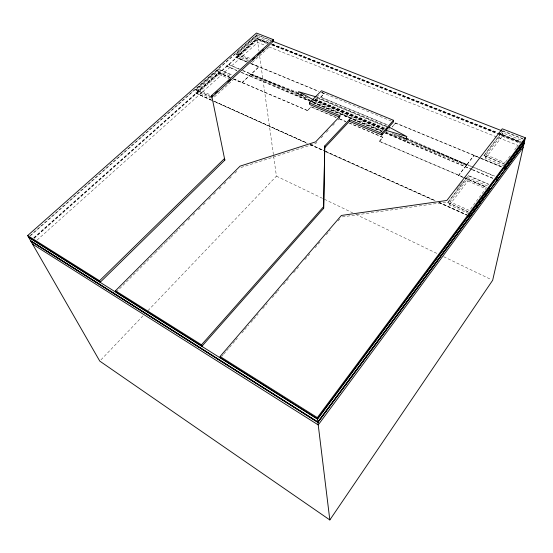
<?xml version="1.0" encoding="UTF-8"?>
<svg xmlns="http://www.w3.org/2000/svg" width="553" height="553" viewBox="0 0 553 553"><rect width="100%" height="100%" fill="white"/><g stroke="black" fill="none" stroke-linecap="round" stroke-linejoin="round"><path stroke-width="0.41" stroke-dasharray="2.77 2.07" d="M463.31 177.292L379.393 141.388L382.918 137.255L349.773 123.188M379.393 141.388L382.918 137.255M386.188 131.054L386.139 132.996L406.483 139.467L406.863 136.605M389.112 127.135L389.029 129.734L390.418 130.473M405.909 137.69L466.566 164.504M395.589 122.953L392.16 126.976L395.589 122.953L501.516 166.591M466.476 165.264L466.614 164.331L466.283 165.395L405.688 141.139L405.736 140.331L386.194 132.119M406.483 139.467L406.593 137.524M466.462 165.112L407.409 139.142L407.457 138.333M468.619 212.221L447.736 202.536L468.522 175.578L488.354 184.018M468.937 213.672L449.527 204.969L449.948 201.797L468.405 177.81L487.684 186.043L469.462 210.506L449.948 201.797M458.506 175.495L474.018 155.434L458.506 175.495L486.301 187.391M466.241 165.395L466.4 164.594M466.435 165.319L466.608 164.317M447.695 202.854L468.522 175.578M449.527 204.969L467.9 181.031L468.405 177.81M505.11 164.538L483.979 155.531L502.995 130.867L523.103 138.72M504.426 165.928L485.472 158.137L486.052 154.881L502.933 132.941L521.762 140.317L518.728 144.381M483.923 155.856L502.995 130.867M485.472 158.137L502.29 136.232L502.933 132.941M505.608 161.994L510.654 155.22M514.691 149.801L516.205 147.769M516.709 147.091L518.223 145.059M456.674 189.105L458.25 187.059M458.776 186.375L460.359 184.329M460.884 183.644L462.467 181.598M500.914 131.821L501.965 130.46M221.629 356.547L223.315 354.577M223.882 353.92L226.129 351.3M226.695 350.65L228.942 348.031M229.509 347.374L232.322 344.097M232.882 343.441L235.136 340.821M235.696 340.164L237.382 338.201M241.889 332.961L244.136 330.341M244.703 329.685L248.636 325.102M250.889 322.482L253.143 319.855M253.703 319.205L258.203 313.966M262.703 308.719L267.21 303.479M272.27 297.583L277.336 291.687M277.896 291.037L279.023 289.724M283.523 284.484L288.59 278.588M293.65 272.691L299.277 266.138M304.903 259.592L309.97 253.696M315.037 247.799L320.097 241.903M326.291 234.7L330.224 230.11M338.104 220.937L339.791 218.974M316.917 142.245L315.742 143.49L240.396 167.704M321.023 137.911L323.367 135.437M326.298 132.34L328.648 129.865M332.747 125.531L334.51 123.672M338.028 119.953L339.791 118.1M100.957 359.858L143.192 315.645M147.948 310.662L276.431 176.151L273.694 156.568M233.38 78.906L307.489 110.614L311.104 106.784L336.355 117.499M387.397 124.999L320.664 97.28L324.182 93.54L321.798 92.558M307.489 110.614L311.104 106.784M320.664 97.28L324.182 93.54M312.016 102.042L313.212 100.833M317.415 96.595L318.611 95.386M383.948 128.559L315.203 99.789L316.378 98.254M315.203 99.789L317 97.971L386.478 126.934M116.158 292.205L154.529 253.758M155.137 253.143L160.011 248.262M160.619 247.654L164.884 243.382M165.492 242.767L170.365 237.887M170.974 237.278L175.232 233.007M175.84 232.398L180.105 228.126M182.545 225.679L185.587 222.631M188.027 220.191L190.46 217.751M192.893 215.304L195.942 212.255M198.375 209.815L200.815 207.375M203.248 204.935L205.681 202.488M208.73 199.439L211.163 196.999M213.603 194.559L216.036 192.119M219.085 189.064L221.518 186.624M223.958 184.184L226.391 181.743M229.433 178.688L231.265 176.856M234.914 173.2L236.746 171.368M309.818 100.314L298.814 94.3L302.221 95.054M298.24 92.662L250.219 73.922L250.357 74.724L298.102 95.876L381.957 131.158M241.91 82.777L258.949 66.816L241.91 82.777L233.428 79.141M214.377 96.948L232.799 80.171M252.362 62.365L269.94 46.355M37.072 240.099L257.76 42.457L264.97 45.311M211.578 100.404L195.734 92.918L218.691 72.471L230.58 77.558M247.067 62.143L235.875 57.159L257.166 38.198L268.419 42.622M33.768 237.762L218.767 72.872L218.691 72.471M235.944 57.56L257.221 38.592L267.666 42.705M236.905 70.66L226.523 66.049L228.361 64.411L239.49 69.077M33.947 238.06L257.263 38.931L267.707 43.037M34.127 238.384L257.311 39.284L267.749 43.39M198.562 92.448L218.96 74.24L218.331 71.054L197.836 89.275L198.562 92.448L212.47 98.683M248.539 60.795L238.592 56.71L257.511 39.823L266.636 43.417M210.499 96.692L195.686 89.78L218.76 69.291L231.88 74.876M236.09 54.277L257.421 34.963L236.09 54.277L250.682 60.256M195.762 90.098L218.76 69.291M238.592 56.71L238.06 53.51L257.062 36.616L269.276 41.399M29.786 235.903L214.654 71.931M215.304 71.358L237.278 51.864M237.921 51.291L256.025 35.24M30.602 235.619L256.716 34.991L271.122 40.618M342.335 216.887L446.665 202.059M314.947 99.022L385.047 128.068M256.668 34.666L271.088 40.3M502.933 131.192L523.027 139.052M272.442 44.199L497.603 132.651M498.405 132.962L520.919 141.81M268.44 42.781L257.186 38.357L235.903 57.318L247.82 62.233M272.463 44.358L497.569 132.81M498.371 133.128L520.885 141.969M271.682 44.281L496.718 132.741M499.933 134.006L520.829 142.218M271.723 44.62L496.649 133.086M497.458 133.397L519.944 142.245M271.765 44.966L519.868 142.605M502.29 136.232L519.461 142.992M268.979 46.894L517.525 145.218M405.736 140.331L466.366 164.587M238.06 53.51L251.11 58.846M486.052 154.881L505.103 162.672M236.034 53.952L249.092 59.302M483.979 155.531L505.179 164.213M321.611 92.365L391.047 120.962M235.875 57.159L247.806 62.074M251.788 63.719L318.611 91.245M251 63.54L318.625 91.404M321.805 92.717L324.189 93.699M395.582 123.119L480.308 158.027M481.089 158.352L501.536 166.778M250.239 63.457L258.977 67.058M473.976 155.683L480.267 158.276M481.048 158.593L501.488 167.02M320.65 97.114L387.397 124.833M317.173 97.19L386.741 126.153M316.98 97.646L386.492 126.609M315.182 99.464L384.743 128.566M314.906 99.602L383.962 128.503M302.291 95.095L250.599 74.496L250.461 73.694M314.235 100.1L383.519 129.132M398.651 135.471L407.409 139.142M383.83 129.409L314.173 100.211L314.36 102.796L382.192 131.338M242.67 70.411L306.286 97.079M313.44 100.079L383.416 129.416M394.545 134.082L494.735 176.082M238.737 69.001L228.361 64.411M242.712 70.666L308.685 98.337M313.454 100.335L383.402 129.672M392.146 133.335L471.633 166.674M472.428 167.006L494.686 176.345M250.233 73.922L309.936 100.079M310.731 100.411L383.015 130.785M385.911 132.817L405.688 141.139M226.523 66.049L236.864 70.404M241.64 72.415L381.701 131.372M384.881 132.713L471.626 169.225M472.421 169.557L493.11 178.266M240.887 72.332L309.3 101.144M312.48 102.485L381.688 131.628M384.874 132.969L471.578 169.481M472.373 169.812L493.062 178.522M339.514 118.84L345.825 121.515M311.118 106.943L336.362 117.658M339.521 118.999L345.832 121.674M348.991 123.015L382.911 137.414M218.822 69.609L231.935 75.194M468.474 175.902L489.087 184.674M218.331 71.054L230.677 76.321M233.753 78.913L307.475 110.455M379.399 141.229L463.4 177.167M464.195 177.506L486.384 186.997M230.297 77.586L218.718 72.63L195.769 93.077L211.529 100.162M464.105 177.637L486.343 187.149M218.767 72.872L229.571 77.489M218.96 74.24L228.956 78.526M467.9 181.031L485.548 188.601M197.836 89.275L211.018 95.164M195.686 89.78L211.205 96.72M447.736 202.536L469.442 212.248M195.734 92.918L211.495 100.01M214.647 101.427L307.634 143.234M310.786 144.651L324.97 151.024M325.758 151.377L436.075 200.981M439.227 202.398L466.808 214.799M214.682 101.579L306.853 143.033M310.005 144.451L324.977 151.183M325.765 151.536L436.054 201.14M439.206 202.557L466.78 214.958M212.366 100.757L306.874 143.268M310.019 144.686L323.408 150.713M324.196 151.066L435.239 201.022M438.391 202.439L466.746 215.193M276.431 176.151L352.655 212.857M355.766 214.357L437.437 253.689M443.658 256.682L491.105 279.535M400.966 136.128L406.711 139.204M310.579 100.729L314.36 102.796M256.716 34.991L258.949 50.973M259.661 56.081L273.576 155.718M298.026 95.075L298.102 95.876M298.572 91.722L298.814 94.3M317.228 98.054L317.346 99.775"/><path stroke-width="0.83" d="M381.826 135.022L393.446 121.95L393.501 120.312L321.507 90.733L309.486 102.837L340.316 115.853L315.618 141.879L240.092 166.128L115.487 290.774L116.158 292.205L201.976 346.192L323.657 208.315L324.756 145.957L349.351 119.669L381.853 133.391L381.826 135.022L349.392 121.294L349.351 119.669M323.657 208.315L324.756 145.957M386.326 129.229L387.625 128.082M488.762 188.013L490.345 188.691L469.891 216.61L468.322 215.898M490.345 188.691L317.857 421.932L30.553 240.624L28.666 237.341L317.519 419.126L317.857 421.932M497.119 177.084L498.709 177.748L497.036 180.202L495.447 179.531M503.845 167.994L505.414 168.637L524.133 143.075L522.53 142.439M525.35 137.787L524.97 139.446L317.484 418.87L220.502 357.853L220.08 356.498L341.415 215.449L446.865 200.463L502.283 128.801L525.35 137.787L317.332 417.612L317.484 418.87M329.83 519.951L492.661 280.281L523.961 143.828L317.892 422.188L329.83 519.951L99.768 361.102L30.726 240.935L317.892 422.188M523.138 147.437L318.224 424.918L32.572 244.136M490.317 188.85L469.932 216.375L468.356 215.663M505.414 168.637L524.044 143.483L524.894 139.778L317.519 419.126M523.885 144.188L317.927 422.457L30.913 241.253M201.976 346.192L201.499 344.823L323.546 206.753M381.853 133.391L393.501 120.312M324.853 147.561L349.392 121.294M100.252 282.196L224.829 160.114L211.654 95.475L273.272 39.609L256.447 33.049L27.65 235.571L28.493 237.05L100.252 282.196L99.54 280.751L27.65 235.571M99.54 280.751L224.497 158.538L224.829 160.114M211.274 97.038L212.552 95.883M215.103 93.561L217.661 91.245M227.871 81.975L230.421 79.66M252.7 59.434L254.574 57.726M257.705 54.885L260.836 52.044M262.087 50.911L263.339 49.77M273.272 39.609L273.465 41.226L211.993 97.072L211.654 95.475M316.371 96.941L298.572 91.722L313.427 99.81M386.208 130.404L406.863 136.605L389.112 127.135M272.691 40.922L273.465 41.226M272.733 41.247L501.329 130.57M522.488 142.605L524.099 143.234L505.463 168.395L503.894 167.746M503.907 167.58L505.497 168.236M495.495 179.269L497.085 179.939M339.583 117.146L309.618 104.462L309.486 102.837M468.384 215.504L469.96 216.216M115.487 290.774L201.499 344.823M220.08 356.498L317.332 417.612"/></g></svg>
